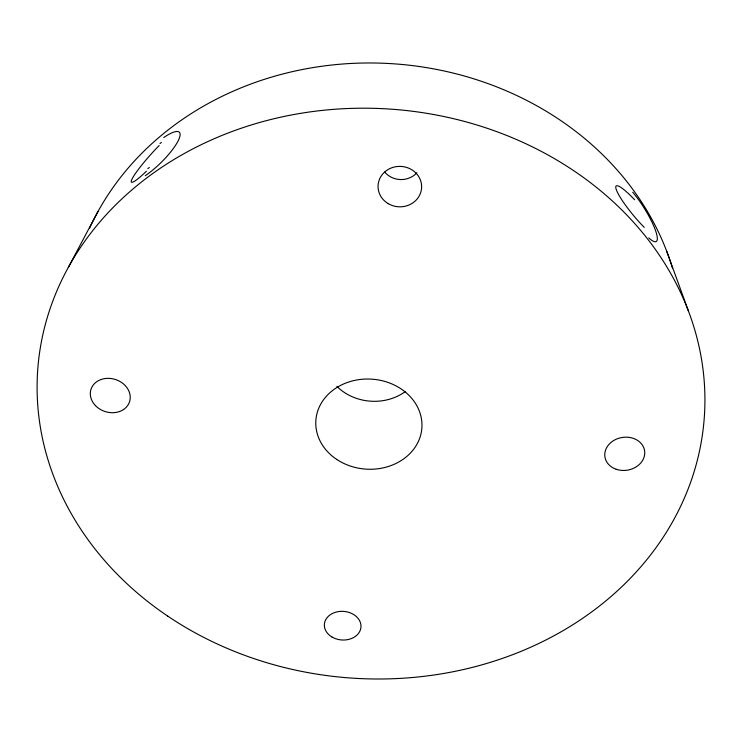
<?xml version="1.0" encoding="UTF-8"?>
<svg xmlns="http://www.w3.org/2000/svg" width="742" height="742" viewBox="0 0 742 742"><rect width="100%" height="100%" fill="white"/><g stroke="black" fill="none" stroke-linecap="round" stroke-linejoin="round"><path stroke-width="1.11" d="M68.403 267.25L98 211.489M666.724 251.297L688.27 310.629M89.522 228.35A307.559 268.966 4 0 1 393.538 63.793A307.559 268.966 4 0 1 672.484 268.224M405.123 391.711A48.963 42.6 4 0 1 336.887 386.397M416.911 172.775A20.822 19.496 2 0 1 384.736 172.098M146.406 171.216A34.512 4.257 -47.9 0 1 132.159 178.831A34.512 4.257 -47.9 0 1 159.178 145.525M159.984 143.558A34.373 8.811 -44.5 0 1 161.394 142.455M163.741 137.53A34.531 8.774 -44.5 0 1 178.386 140.349A34.531 8.774 -44.5 0 1 145.302 175.696M149.327 167.469A34.41 2.458 -40.1 0 1 147.834 168.657M644.251 227.395A34.308 5.639 50.1 0 1 616.287 189.6A34.308 5.639 50.1 0 1 634.586 199.728M632.713 192.261A34.271 7.383 58.1 0 1 655.52 230.53A34.271 7.383 58.1 0 1 648.758 237.885M167.766 616.138A334.132 285.141 4 0 0 702.071 437.075A334.132 285.141 4 0 0 243.19 127.578A334.132 285.141 4 0 0 167.766 616.138M336.692 459.4A53.146 45.086 4 0 0 421.549 430.907A53.146 45.086 4 0 0 348.378 382.121A53.146 45.086 4 0 0 336.692 459.4M616.148 469.25A20.08 16.556 -9.1 0 0 644.696 451.526A20.08 16.556 -9.1 0 0 613.439 440.683A20.08 16.556 -9.1 0 0 616.148 469.25M331.869 636.942A18.355 14.33 4.5 0 0 360.9 627.769A18.355 14.33 4.5 0 0 335.263 612.336A18.355 14.33 4.5 0 0 331.869 636.942M95.505 405.651A20.266 16.834 17.8 0 0 129.303 402.489A20.266 16.834 17.8 0 0 106.032 378.439A20.266 16.834 17.8 0 0 95.505 405.651M388.242 203.66A21.796 20.22 2.2 0 0 421.623 187.476A21.796 20.22 2.2 0 0 389.652 168.675A21.796 20.22 2.2 0 0 388.242 203.66"/></g></svg>
